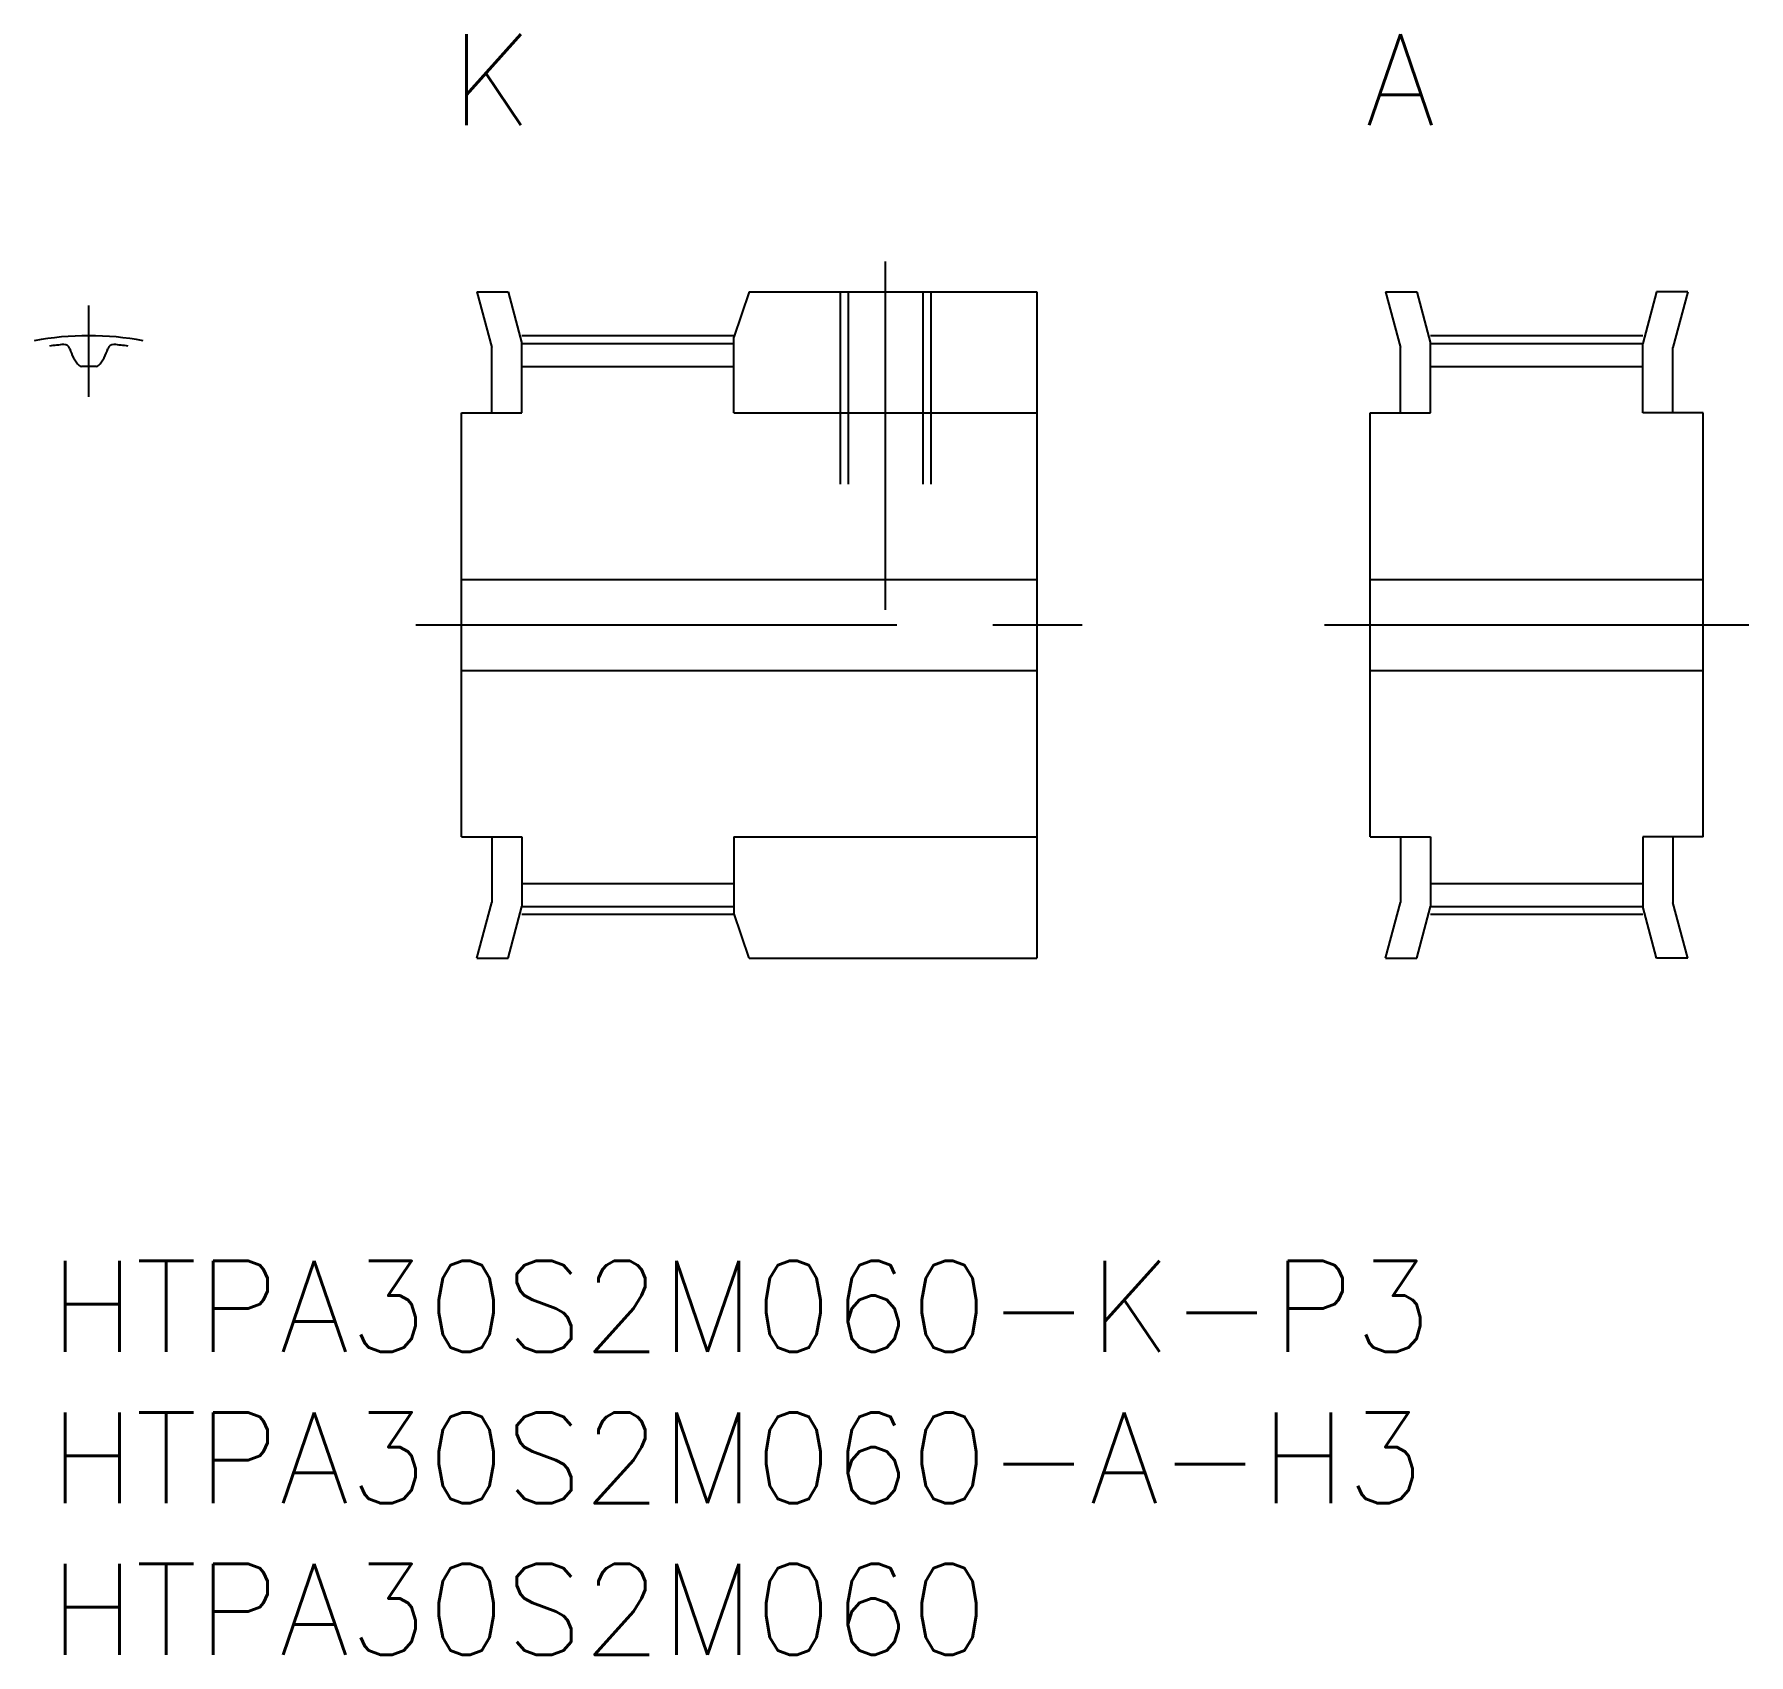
# Model space of a CAD drawing. Extents: x -0.5 to 56.1, y -13 to 40.5.
import ezdxf
from ezdxf.enums import TextEntityAlignment as Align

# ---------------------------------------------------------------- set-up
doc = ezdxf.new("R2010")
doc.units = 0
doc.header["$LTSCALE"] = 0.5
doc.linetypes.add('CENTER', pattern=[50.8, 31.75, -6.35, 6.35, -6.35])
doc.linetypes.add('DASHED', pattern=[19.05, 12.7, -6.35])
for name, color, linetype in [('MSM_CENTER', 1, 'CENTER'), ('MSM_CONTINUOUS', 7, 'CONTINUOUS'), ('MSM_DASHED', 4, 'DASHED'), ('MSM_PART_NUMBER', 7, 'CONTINUOUS')]:
    doc.layers.add(name, color=color, linetype=linetype)
doc.styles.add('MISUMI', font='txt.shx')
doc.styles.get("Standard").update_dxf_attribs({"font": 'txt.shx', "height": 1, "bigfont": 'bigfont.shx'})

# ---------------------------------------------------------------- blocks, each defined once
blk = doc.blocks.new('*U13')
at = {"layer": 'MSM_PART_NUMBER'}
blk.add_text('HTPA30S2M060-K-P3', height=3, dxfattribs=at).set_placement((0, -3))
blk = doc.blocks.new('*U14')
at = {"layer": 'MSM_PART_NUMBER'}
blk.add_text('HTPA30S2M060-A-H3', height=3, dxfattribs=at).set_placement((0, -8))
blk = doc.blocks.new('*U15')
at = {"layer": 'MSM_PART_NUMBER'}
blk.add_text('HTPA30S2M060', height=3, dxfattribs=at).set_placement((0, -13))

msp = doc.modelspace()

# ---------------------------------------------------------------- linework, layer by layer
at = {"layer": 'MSM_CENTER'}
for p, q in [((27.6, 21.5), (27.6, 33)), ((1.3, 28.535), (1.3, 31.549)), ((15.6, 30.55), (22.6, 30.55)), ((45.6, 30.55), (52.6, 30.55)), ((12.1, 21), (34.1, 21)), ((42.1, 21), (56.1, 21)), ((15.6, 11.45), (22.6, 11.45)), ((45.6, 11.45), (52.6, 11.45))]:
    msp.add_line(p, q, dxfattribs=at)
msp.add_arc((1.3, 21), 9.549, 79.1347, 100.8653, dxfattribs=at)
at = {"layer": 'MSM_CONTINUOUS'}
for p, q in [((14.108, 32), (14.6, 30.163)), ((14.108, 32), (15.143, 32)), ((15.143, 32), (15.6, 30.295)), ((23.1, 32), (22.6, 30.505)), ((23.1, 32), (32.6, 32)), ((32.6, 32), (32.6, 10)), ((44.108, 32), (44.6, 30.163)), ((44.108, 32), (45.143, 32)), ((45.143, 32), (45.6, 30.295)), ((53.057, 32), (52.6, 30.295)), ((54.092, 32), (53.057, 32)), ((54.092, 32), (53.6, 30.163)), ((14.6, 28), (14.6, 30.163)), ((15.6, 30.295), (22.6, 30.295)), ((15.6, 28), (15.6, 30.295)), ((22.6, 28), (22.6, 30.505)), ((44.6, 28), (44.6, 30.163)), ((45.6, 30.295), (52.6, 30.295)), ((45.6, 28), (45.6, 30.295)), ((52.6, 28), (52.6, 30.295)), ((53.6, 28), (53.6, 30.163)), ((15.6, 29.535), (22.6, 29.535)), ((45.6, 29.535), (52.6, 29.535)), ((13.6, 14), (13.6, 28)), ((13.6, 28), (15.6, 28)), ((22.6, 28), (32.6, 28)), ((43.6, 14), (43.6, 28)), ((43.6, 28), (45.6, 28)), ((54.6, 28), (52.6, 28)), ((54.6, 14), (54.6, 28)), ((13.6, 22.5), (32.6, 22.5)), ((43.6, 22.5), (54.6, 22.5)), ((13.6, 19.5), (32.6, 19.5)), ((43.6, 19.5), (54.6, 19.5)), ((13.6, 14), (15.6, 14)), ((14.6, 14), (14.6, 11.837)), ((15.6, 14), (15.6, 11.705)), ((22.6, 14), (32.6, 14)), ((22.6, 14), (22.6, 11.495)), ((43.6, 14), (45.6, 14)), ((44.6, 14), (44.6, 11.837)), ((45.6, 14), (45.6, 11.705)), ((54.6, 14), (52.6, 14)), ((52.6, 14), (52.6, 11.705)), ((53.6, 14), (53.6, 11.837)), ((15.6, 12.465), (22.6, 12.465)), ((45.6, 12.465), (52.6, 12.465)), ((14.108, 10), (14.6, 11.837)), ((15.143, 10), (15.6, 11.705)), ((15.6, 11.705), (22.6, 11.705)), ((23.1, 10), (22.6, 11.495)), ((44.108, 10), (44.6, 11.837)), ((45.143, 10), (45.6, 11.705)), ((45.6, 11.705), (52.6, 11.705)), ((53.057, 10), (52.6, 11.705)), ((54.092, 10), (53.6, 11.837)), ((14.108, 10), (15.143, 10)), ((23.1, 10), (32.6, 10)), ((44.108, 10), (45.143, 10)), ((54.092, 10), (53.057, 10))]:
    msp.add_line(p, q, dxfattribs=at)
for centre, radius, start, end in [((1.3, 21), 9.295, 95.1148, 98.0398), ((0.488, 30.069), 0.19, 15.2407, 95.1148), ((1.95, 30.467), 1.325, 195.2407, 223.0034), ((0.65, 30.467), 1.325, 316.9966, 344.7593), ((2.112, 30.069), 0.19, 84.8852, 164.7593), ((1.3, 21), 9.295, 81.9602, 84.8852), ((1.054, 29.631), 0.1, 223.0034, 271.6316), ((1.3, 21), 8.535, 88.3684, 91.6316), ((1.546, 29.631), 0.1, 268.3684, 316.9966)]:
    msp.add_arc(centre, radius, start, end, dxfattribs=at)
at = {"layer": 'MSM_DASHED'}
for p, q in [((26.1, 32), (26.1, 22.5)), ((26.37, 32), (26.37, 22.5)), ((28.829, 32), (28.829, 22.5)), ((29.1, 32), (29.1, 22.5))]:
    msp.add_line(p, q, dxfattribs=at)

# ---------------------------------------------------------------- block references
at = {"layer": 'MSM_CONTINUOUS'}
for name in ['*U13', '*U14', '*U15']:
    msp.add_blockref(name, (0, 0), dxfattribs=at)

# ---------------------------------------------------------------- texts
at = {"layer": 'MSM_PART_NUMBER', "style": 'MISUMI'}
for s, p in [('K', (14.6, 39)), ('A', (44.6, 39))]:
    msp.add_text(s, height=3, dxfattribs=at).set_placement(p, align=Align.MIDDLE_CENTER)

doc.saveas('drawing.dxf')
